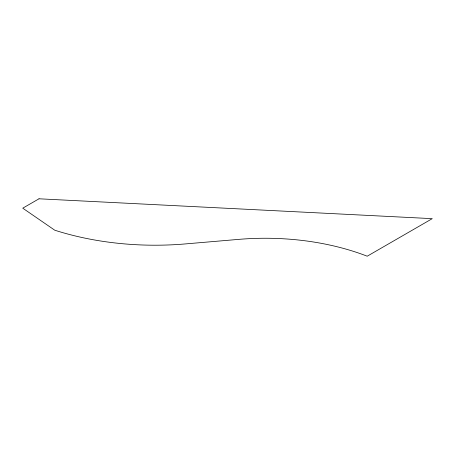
<?xml version="1.0" encoding="UTF-8"?>
<svg xmlns="http://www.w3.org/2000/svg" width="455" height="455" viewBox="0 0 455 455"><rect width="100%" height="100%" fill="white"/><g stroke="black" fill="none" stroke-linecap="round" stroke-linejoin="round"><path stroke-width="0.68" d="M39.011 198.795L22.75 208.18L54.771 230.213A206.598 119.278 0 0 0 185.248 243.931L238.556 239.387A182.745 105.509 0 0 1 367.213 256.205L432.25 218.656L39.011 198.795"/></g></svg>
